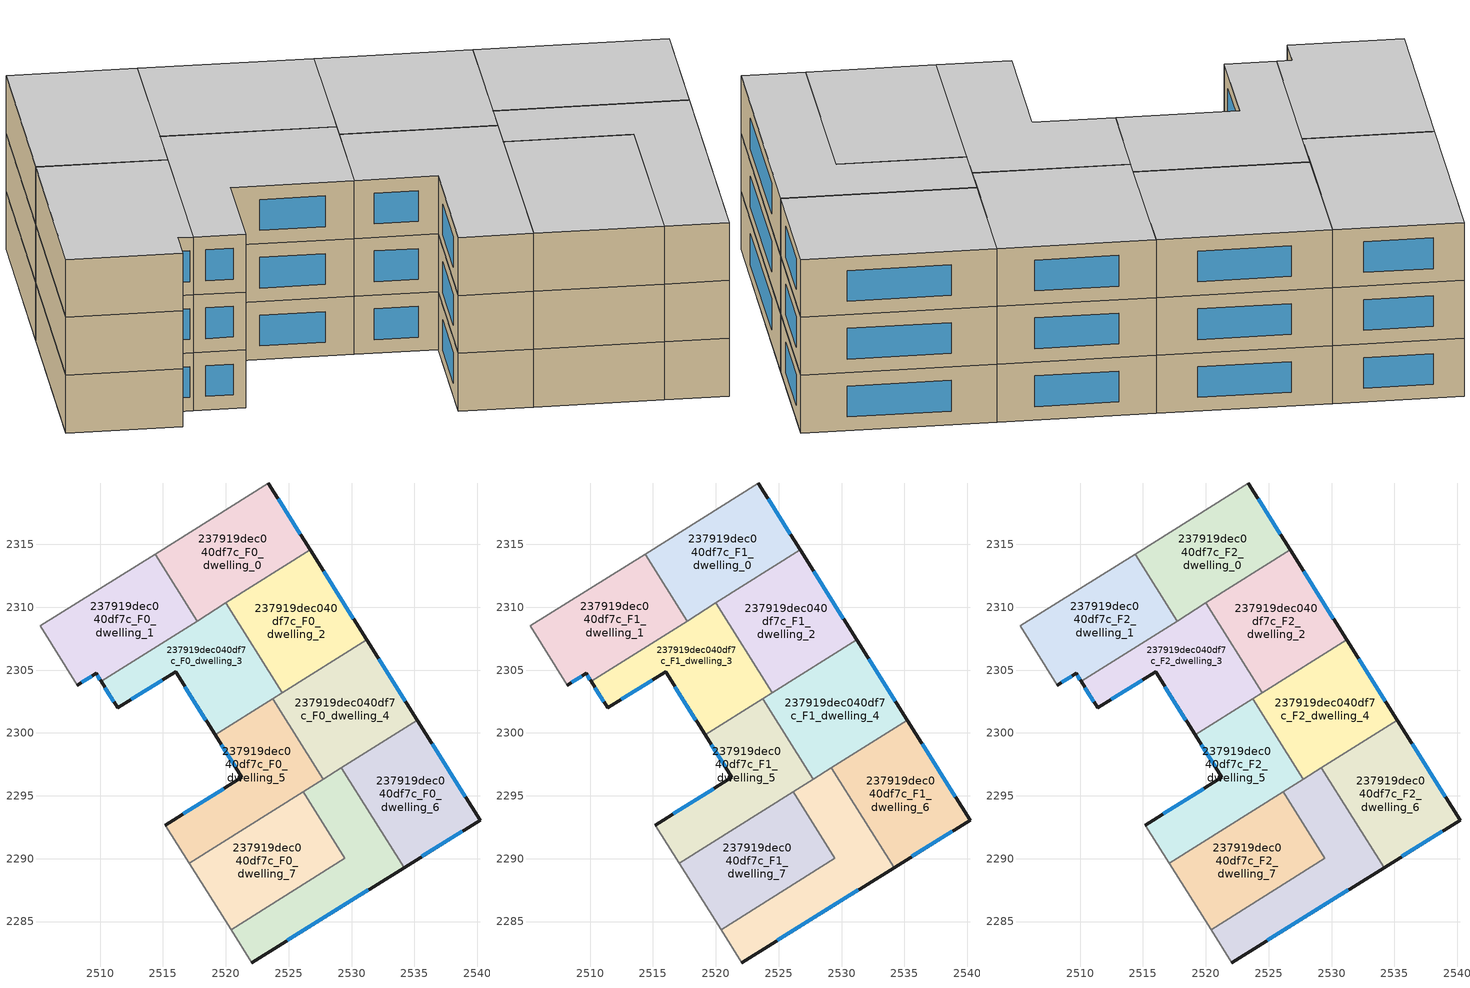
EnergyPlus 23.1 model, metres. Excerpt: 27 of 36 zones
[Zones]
237919dec040df7c_F0_dwelling_0
 floor ground (EU_floor_Construction): 2523.38,2319.86 2526.72,2314.56 2517.72,2308.91 2514.37,2314.24 z0
 wall outside (EU_wall_Construction): 2526.72,2314.56 2523.38,2319.86 z0:3
 wall to 237919dec040df7c_F0_dwelling_1 (EU_wall_Construction): 2514.37,2314.24 2517.72,2308.91 z0:3
 wall adiabatic (EU_wall_Construction): 2523.38,2319.86 2514.37,2314.24 z0:3
 wall to 237919dec040df7c_F0_dwelling_2 (EU_wall_Construction): 2520.01,2310.35 2526.72,2314.56 z0:3
 wall to 237919dec040df7c_F0_dwelling_3 (EU_wall_Construction): 2517.72,2308.91 2520.01,2310.35 z0:3
 window (EU_Window_Construction): 2525.93,2315.8 2524.17,2318.62 z0.7:2.3
237919dec040df7c_F0_dwelling_1
 floor ground (EU_floor_Construction): 2514.37,2314.24 2517.72,2308.91 2510.07,2304.1 2509.67,2304.74 2508.18,2303.8 2505.22,2308.53 z0
 wall outside (EU_wall_Construction): 2508.18,2303.8 2509.67,2304.74 2510.07,2304.1 z0:3
 wall adiabatic (EU_wall_Construction): 2514.37,2314.24 2505.22,2308.53 2508.18,2303.8 z0:3
 wall to 237919dec040df7c_F0_dwelling_3 (EU_wall_Construction): 2510.07,2304.1 2517.72,2308.91 z0:3
 window (EU_Window_Construction): 2509.77,2304.59 2509.98,2304.25 / 2508.53,2304.02 2509.32,2304.52 z0.7:2.3
237919dec040df7c_F0_dwelling_2
 floor ground (EU_floor_Construction): 2526.72,2314.56 2531.2,2307.42 2524.49,2303.21 2520.01,2310.35 z0
 wall outside (EU_wall_Construction): 2531.2,2307.42 2526.72,2314.56 z0:3
 wall to 237919dec040df7c_F0_dwelling_3 (EU_wall_Construction): 2520.01,2310.35 2524.49,2303.21 z0:3
 wall to 237919dec040df7c_F0_dwelling_4 (EU_wall_Construction): 2524.49,2303.21 2531.2,2307.42 z0:3
 window (EU_Window_Construction): 2530.15,2309.09 2527.77,2312.88 z0.7:2.3
237919dec040df7c_F0_dwelling_3
 floor ground (EU_floor_Construction): 2520.01,2310.35 2524.49,2303.21 2519.16,2299.85 2516.01,2304.87 2511.4,2301.99 2510.07,2304.1 z0
 wall outside (EU_wall_Construction): 2510.07,2304.1 2511.4,2301.99 2516.01,2304.87 2519.16,2299.85 z0:3
 wall to 237919dec040df7c_F0_dwelling_5 (EU_wall_Construction): 2519.16,2299.85 2523.73,2302.73 z0:3
 wall to 237919dec040df7c_F0_dwelling_4 (EU_wall_Construction): 2523.73,2302.73 2524.49,2303.21 z0:3
 window (EU_Window_Construction): 2516.75,2303.69 2518.42,2301.03 / 2512.48,2302.67 2514.92,2304.19 / 2510.38,2303.61 2511.09,2302.49 z0.7:2.3
237919dec040df7c_F0_dwelling_4
 floor ground (EU_floor_Construction): 2531.2,2307.42 2535.23,2301.01 2527.76,2296.32 2523.73,2302.73 z0
 wall outside (EU_wall_Construction): 2535.23,2301.01 2531.2,2307.42 z0:3
 wall to 237919dec040df7c_F0_dwelling_5 (EU_wall_Construction): 2523.73,2302.73 2527.76,2296.32 z0:3
 wall to 237919dec040df7c_F0_dwelling_6 (EU_wall_Construction): 2529.2,2297.22 2535.23,2301.01 z0:3
 wall to 237919dec040df7c_F0_dwelling_8 (EU_wall_Construction): 2527.76,2296.32 2529.2,2297.22 z0:3
 window (EU_Window_Construction): 2534.28,2302.51 2532.15,2305.91 z0.7:2.3
237919dec040df7c_F0_dwelling_5
 floor ground (EU_floor_Construction): 2523.73,2302.73 2527.76,2296.32 2517.09,2289.62 2515.18,2292.67 2521.28,2296.48 2519.16,2299.85 z0
 wall outside (EU_wall_Construction): 2519.16,2299.85 2521.28,2296.48 2515.18,2292.67 z0:3
 wall adiabatic (EU_wall_Construction): 2515.18,2292.67 2517.09,2289.62 z0:3
 wall to 237919dec040df7c_F0_dwelling_7 (EU_wall_Construction): 2517.09,2289.62 2526.16,2295.31 z0:3
 wall to 237919dec040df7c_F0_dwelling_8 (EU_wall_Construction): 2526.16,2295.31 2527.76,2296.32 z0:3
 window (EU_Window_Construction): 2519.84,2295.58 2516.61,2293.56 / 2519.65,2299.06 2520.78,2297.27 z0.7:2.3
237919dec040df7c_F0_dwelling_6
 floor ground (EU_floor_Construction): 2535.23,2301.01 2540.22,2293.06 2534.18,2289.29 2529.2,2297.22 z0
 wall outside (EU_wall_Construction): 2534.18,2289.29 2540.22,2293.06 2535.23,2301.01 z0:3
 wall to 237919dec040df7c_F0_dwelling_8 (EU_wall_Construction): 2529.2,2297.22 2534.18,2289.29 z0:3
 window (EU_Window_Construction): 2535.59,2290.17 2538.8,2292.18 / 2539.05,2294.93 2536.4,2299.14 z0.7:2.3
237919dec040df7c_F0_dwelling_7
 floor ground (EU_floor_Construction): 2526.16,2295.31 2529.48,2290.03 2520.41,2284.34 2517.09,2289.62 z0
 wall to 237919dec040df7c_F0_dwelling_8 (EU_wall_Construction): 2520.41,2284.34 2529.48,2290.03 2526.16,2295.31 z0:3
 wall adiabatic (EU_wall_Construction): 2517.09,2289.62 2520.41,2284.34 z0:3
237919dec040df7c_F0_dwelling_8
 floor ground (EU_floor_Construction): 2529.2,2297.22 2534.18,2289.29 2522.06,2281.72 2520.41,2284.34 2529.48,2290.03 2526.16,2295.31 z0
 wall outside (EU_wall_Construction): 2522.06,2281.72 2534.18,2289.29 z0:3
 wall adiabatic (EU_wall_Construction): 2520.41,2284.34 2522.06,2281.72 z0:3
 window (EU_Window_Construction): 2524.9,2283.5 2531.33,2287.51 z0.7:2.3
237919dec040df7c_F1_dwelling_0
 floor to 237919dec040df7c_F0_dwelling_0 (EU_floor_Construction): 2523.38,2319.86 2526.72,2314.56 2517.72,2308.91 2514.37,2314.24 z3
 wall outside (EU_wall_Construction): 2526.72,2314.56 2523.38,2319.86 z3:6
 wall to 237919dec040df7c_F1_dwelling_1 (EU_wall_Construction): 2514.37,2314.24 2517.72,2308.91 z3:6
 wall adiabatic (EU_wall_Construction): 2523.38,2319.86 2514.37,2314.24 z3:6
 wall to 237919dec040df7c_F1_dwelling_2 (EU_wall_Construction): 2520.01,2310.35 2526.72,2314.56 z3:6
 wall to 237919dec040df7c_F1_dwelling_3 (EU_wall_Construction): 2517.72,2308.91 2520.01,2310.35 z3:6
 window (EU_Window_Construction): 2525.93,2315.8 2524.17,2318.62 z3.7:5.3
237919dec040df7c_F1_dwelling_1
 floor to 237919dec040df7c_F0_dwelling_1 (EU_floor_Construction): 2514.37,2314.24 2517.72,2308.91 2510.07,2304.1 2509.67,2304.74 2508.18,2303.8 2505.22,2308.53 z3
 wall outside (EU_wall_Construction): 2508.18,2303.8 2509.67,2304.74 2510.07,2304.1 z3:6
 wall adiabatic (EU_wall_Construction): 2514.37,2314.24 2505.22,2308.53 2508.18,2303.8 z3:6
 wall to 237919dec040df7c_F1_dwelling_3 (EU_wall_Construction): 2510.07,2304.1 2517.72,2308.91 z3:6
 window (EU_Window_Construction): 2509.77,2304.59 2509.98,2304.25 / 2508.53,2304.02 2509.32,2304.52 z3.7:5.3
237919dec040df7c_F1_dwelling_2
 floor to 237919dec040df7c_F0_dwelling_2 (EU_floor_Construction): 2526.72,2314.56 2531.2,2307.42 2524.49,2303.21 2520.01,2310.35 z3
 wall outside (EU_wall_Construction): 2531.2,2307.42 2526.72,2314.56 z3:6
 wall to 237919dec040df7c_F1_dwelling_3 (EU_wall_Construction): 2520.01,2310.35 2524.49,2303.21 z3:6
 wall to 237919dec040df7c_F1_dwelling_4 (EU_wall_Construction): 2524.49,2303.21 2531.2,2307.42 z3:6
 window (EU_Window_Construction): 2530.15,2309.09 2527.77,2312.88 z3.7:5.3
237919dec040df7c_F1_dwelling_3
 floor to 237919dec040df7c_F0_dwelling_3 (EU_floor_Construction): 2520.01,2310.35 2524.49,2303.21 2519.16,2299.85 2516.01,2304.87 2511.4,2301.99 2510.07,2304.1 z3
 wall outside (EU_wall_Construction): 2510.07,2304.1 2511.4,2301.99 2516.01,2304.87 2519.16,2299.85 z3:6
 wall to 237919dec040df7c_F1_dwelling_5 (EU_wall_Construction): 2519.16,2299.85 2523.73,2302.73 z3:6
 wall to 237919dec040df7c_F1_dwelling_4 (EU_wall_Construction): 2523.73,2302.73 2524.49,2303.21 z3:6
 window (EU_Window_Construction): 2516.75,2303.69 2518.42,2301.03 / 2512.48,2302.67 2514.92,2304.19 / 2510.38,2303.61 2511.09,2302.49 z3.7:5.3
237919dec040df7c_F1_dwelling_4
 floor to 237919dec040df7c_F0_dwelling_4 (EU_floor_Construction): 2531.2,2307.42 2535.23,2301.01 2527.76,2296.32 2523.73,2302.73 z3
 wall outside (EU_wall_Construction): 2535.23,2301.01 2531.2,2307.42 z3:6
 wall to 237919dec040df7c_F1_dwelling_5 (EU_wall_Construction): 2523.73,2302.73 2527.76,2296.32 z3:6
 wall to 237919dec040df7c_F1_dwelling_6 (EU_wall_Construction): 2529.2,2297.22 2535.23,2301.01 z3:6
 wall to 237919dec040df7c_F1_dwelling_8 (EU_wall_Construction): 2527.76,2296.32 2529.2,2297.22 z3:6
 window (EU_Window_Construction): 2534.28,2302.51 2532.15,2305.91 z3.7:5.3
237919dec040df7c_F1_dwelling_5
 floor to 237919dec040df7c_F0_dwelling_5 (EU_floor_Construction): 2523.73,2302.73 2527.76,2296.32 2517.09,2289.62 2515.18,2292.67 2521.28,2296.48 2519.16,2299.85 z3
 wall outside (EU_wall_Construction): 2519.16,2299.85 2521.28,2296.48 2515.18,2292.67 z3:6
 wall adiabatic (EU_wall_Construction): 2515.18,2292.67 2517.09,2289.62 z3:6
 wall to 237919dec040df7c_F1_dwelling_7 (EU_wall_Construction): 2517.09,2289.62 2526.16,2295.31 z3:6
 wall to 237919dec040df7c_F1_dwelling_8 (EU_wall_Construction): 2526.16,2295.31 2527.76,2296.32 z3:6
 window (EU_Window_Construction): 2519.84,2295.58 2516.61,2293.56 / 2519.65,2299.06 2520.78,2297.27 z3.7:5.3
237919dec040df7c_F1_dwelling_6
 floor to 237919dec040df7c_F0_dwelling_6 (EU_floor_Construction): 2535.23,2301.01 2540.22,2293.06 2534.18,2289.29 2529.2,2297.22 z3
 wall outside (EU_wall_Construction): 2534.18,2289.29 2540.22,2293.06 2535.23,2301.01 z3:6
 wall to 237919dec040df7c_F1_dwelling_8 (EU_wall_Construction): 2529.2,2297.22 2534.18,2289.29 z3:6
 window (EU_Window_Construction): 2535.59,2290.17 2538.8,2292.18 / 2539.05,2294.93 2536.4,2299.14 z3.7:5.3
237919dec040df7c_F1_dwelling_7
 floor to 237919dec040df7c_F0_dwelling_7 (EU_floor_Construction): 2526.16,2295.31 2529.48,2290.03 2520.41,2284.34 2517.09,2289.62 z3
 wall to 237919dec040df7c_F1_dwelling_8 (EU_wall_Construction): 2520.41,2284.34 2529.48,2290.03 2526.16,2295.31 z3:6
 wall adiabatic (EU_wall_Construction): 2517.09,2289.62 2520.41,2284.34 z3:6
237919dec040df7c_F1_dwelling_8
 floor to 237919dec040df7c_F0_dwelling_8 (EU_floor_Construction): 2529.2,2297.22 2534.18,2289.29 2522.06,2281.72 2520.41,2284.34 2529.48,2290.03 2526.16,2295.31 z3
 wall outside (EU_wall_Construction): 2522.06,2281.72 2534.18,2289.29 z3:6
 wall adiabatic (EU_wall_Construction): 2520.41,2284.34 2522.06,2281.72 z3:6
 window (EU_Window_Construction): 2524.9,2283.5 2531.33,2287.51 z3.7:5.3
237919dec040df7c_F2_dwelling_0
 floor to 237919dec040df7c_F1_dwelling_0 (EU_floor_Construction): 2523.38,2319.86 2526.72,2314.56 2517.72,2308.91 2514.37,2314.24 z6
 wall outside (EU_wall_Construction): 2526.72,2314.56 2523.38,2319.86 z6:9
 wall to 237919dec040df7c_F2_dwelling_1 (EU_wall_Construction): 2514.37,2314.24 2517.72,2308.91 z6:9
 wall adiabatic (EU_wall_Construction): 2523.38,2319.86 2514.37,2314.24 z6:9
 wall to 237919dec040df7c_F2_dwelling_2 (EU_wall_Construction): 2520.01,2310.35 2526.72,2314.56 z6:9
 wall to 237919dec040df7c_F2_dwelling_3 (EU_wall_Construction): 2517.72,2308.91 2520.01,2310.35 z6:9
 window (EU_Window_Construction): 2525.93,2315.8 2524.17,2318.62 z6.7:8.3
 ceiling to 237919dec040df7c_F3_dwelling_0 (EU_floor_Construction): 2526.72,2314.56 2523.38,2319.86 2514.37,2314.24 2517.72,2308.91 z9
237919dec040df7c_F2_dwelling_1
 floor to 237919dec040df7c_F1_dwelling_1 (EU_floor_Construction): 2514.37,2314.24 2517.72,2308.91 2510.07,2304.1 2509.67,2304.74 2508.18,2303.8 2505.22,2308.53 z6
 wall outside (EU_wall_Construction): 2508.18,2303.8 2509.67,2304.74 2510.07,2304.1 z6:9
 wall adiabatic (EU_wall_Construction): 2514.37,2314.24 2505.22,2308.53 2508.18,2303.8 z6:9
 wall to 237919dec040df7c_F2_dwelling_3 (EU_wall_Construction): 2510.07,2304.1 2517.72,2308.91 z6:9
 window (EU_Window_Construction): 2509.77,2304.59 2509.98,2304.25 / 2508.53,2304.02 2509.32,2304.52 z6.7:8.3
 ceiling to 237919dec040df7c_F3_dwelling_1 (EU_floor_Construction): 2517.72,2308.91 2514.37,2314.24 2505.22,2308.53 2508.18,2303.8 2509.67,2304.74 2510.07,2304.1 z9
237919dec040df7c_F2_dwelling_2
 floor to 237919dec040df7c_F1_dwelling_2 (EU_floor_Construction): 2526.72,2314.56 2531.2,2307.42 2524.49,2303.21 2520.01,2310.35 z6
 wall outside (EU_wall_Construction): 2531.2,2307.42 2526.72,2314.56 z6:9
 wall to 237919dec040df7c_F2_dwelling_3 (EU_wall_Construction): 2520.01,2310.35 2524.49,2303.21 z6:9
 wall to 237919dec040df7c_F2_dwelling_4 (EU_wall_Construction): 2524.49,2303.21 2531.2,2307.42 z6:9
 window (EU_Window_Construction): 2530.15,2309.09 2527.77,2312.88 z6.7:8.3
 ceiling to 237919dec040df7c_F3_dwelling_2 (EU_floor_Construction): 2531.2,2307.42 2526.72,2314.56 2520.01,2310.35 2524.49,2303.21 z9
237919dec040df7c_F2_dwelling_3
 floor to 237919dec040df7c_F1_dwelling_3 (EU_floor_Construction): 2520.01,2310.35 2524.49,2303.21 2519.16,2299.85 2516.01,2304.87 2511.4,2301.99 2510.07,2304.1 z6
 wall outside (EU_wall_Construction): 2510.07,2304.1 2511.4,2301.99 2516.01,2304.87 2519.16,2299.85 z6:9
 wall to 237919dec040df7c_F2_dwelling_5 (EU_wall_Construction): 2519.16,2299.85 2523.73,2302.73 z6:9
 wall to 237919dec040df7c_F2_dwelling_4 (EU_wall_Construction): 2523.73,2302.73 2524.49,2303.21 z6:9
 window (EU_Window_Construction): 2516.75,2303.69 2518.42,2301.03 / 2512.48,2302.67 2514.92,2304.19 / 2510.38,2303.61 2511.09,2302.49 z6.7:8.3
 ceiling to 237919dec040df7c_F3_dwelling_3 (EU_floor_Construction): 2524.49,2303.21 2520.01,2310.35 2510.07,2304.1 2511.4,2301.99 2516.01,2304.87 2519.16,2299.85 z9
237919dec040df7c_F2_dwelling_4
 floor to 237919dec040df7c_F1_dwelling_4 (EU_floor_Construction): 2531.2,2307.42 2535.23,2301.01 2527.76,2296.32 2523.73,2302.73 z6
 wall outside (EU_wall_Construction): 2535.23,2301.01 2531.2,2307.42 z6:9
 wall to 237919dec040df7c_F2_dwelling_5 (EU_wall_Construction): 2523.73,2302.73 2527.76,2296.32 z6:9
 wall to 237919dec040df7c_F2_dwelling_6 (EU_wall_Construction): 2529.2,2297.22 2535.23,2301.01 z6:9
 wall to 237919dec040df7c_F2_dwelling_8 (EU_wall_Construction): 2527.76,2296.32 2529.2,2297.22 z6:9
 window (EU_Window_Construction): 2534.28,2302.51 2532.15,2305.91 z6.7:8.3
 ceiling to 237919dec040df7c_F3_dwelling_4 (EU_floor_Construction): 2535.23,2301.01 2531.2,2307.42 2523.73,2302.73 2527.76,2296.32 z9
237919dec040df7c_F2_dwelling_5
 floor to 237919dec040df7c_F1_dwelling_5 (EU_floor_Construction): 2523.73,2302.73 2527.76,2296.32 2517.09,2289.62 2515.18,2292.67 2521.28,2296.48 2519.16,2299.85 z6
 wall outside (EU_wall_Construction): 2519.16,2299.85 2521.28,2296.48 2515.18,2292.67 z6:9
 wall adiabatic (EU_wall_Construction): 2515.18,2292.67 2517.09,2289.62 z6:9
 wall to 237919dec040df7c_F2_dwelling_7 (EU_wall_Construction): 2517.09,2289.62 2526.16,2295.31 z6:9
 wall to 237919dec040df7c_F2_dwelling_8 (EU_wall_Construction): 2526.16,2295.31 2527.76,2296.32 z6:9
 window (EU_Window_Construction): 2519.84,2295.58 2516.61,2293.56 / 2519.65,2299.06 2520.78,2297.27 z6.7:8.3
 ceiling to 237919dec040df7c_F3_dwelling_5 (EU_floor_Construction): 2527.76,2296.32 2523.73,2302.73 2519.16,2299.85 2521.28,2296.48 2515.18,2292.67 2517.09,2289.62 z9
237919dec040df7c_F2_dwelling_6
 floor to 237919dec040df7c_F1_dwelling_6 (EU_floor_Construction): 2535.23,2301.01 2540.22,2293.06 2534.18,2289.29 2529.2,2297.22 z6
 wall outside (EU_wall_Construction): 2534.18,2289.29 2540.22,2293.06 2535.23,2301.01 z6:9
 wall to 237919dec040df7c_F2_dwelling_8 (EU_wall_Construction): 2529.2,2297.22 2534.18,2289.29 z6:9
 window (EU_Window_Construction): 2535.59,2290.17 2538.8,2292.18 / 2539.05,2294.93 2536.4,2299.14 z6.7:8.3
 ceiling to 237919dec040df7c_F3_dwelling_6 (EU_floor_Construction): 2540.22,2293.06 2535.23,2301.01 2529.2,2297.22 2534.18,2289.29 z9
237919dec040df7c_F2_dwelling_7
 floor to 237919dec040df7c_F1_dwelling_7 (EU_floor_Construction): 2526.16,2295.31 2529.48,2290.03 2520.41,2284.34 2517.09,2289.62 z6
 wall to 237919dec040df7c_F2_dwelling_8 (EU_wall_Construction): 2520.41,2284.34 2529.48,2290.03 2526.16,2295.31 z6:9
 wall adiabatic (EU_wall_Construction): 2517.09,2289.62 2520.41,2284.34 z6:9
 ceiling to 237919dec040df7c_F3_dwelling_7 (EU_floor_Construction): 2529.48,2290.03 2526.16,2295.31 2517.09,2289.62 2520.41,2284.34 z9
237919dec040df7c_F2_dwelling_8
 floor to 237919dec040df7c_F1_dwelling_8 (EU_floor_Construction): 2529.2,2297.22 2534.18,2289.29 2522.06,2281.72 2520.41,2284.34 2529.48,2290.03 2526.16,2295.31 z6
 wall outside (EU_wall_Construction): 2522.06,2281.72 2534.18,2289.29 z6:9
 wall adiabatic (EU_wall_Construction): 2520.41,2284.34 2522.06,2281.72 z6:9
 window (EU_Window_Construction): 2524.9,2283.5 2531.33,2287.51 z6.7:8.3
 ceiling to 237919dec040df7c_F3_dwelling_8 (EU_floor_Construction): 2534.18,2289.29 2529.2,2297.22 2526.16,2295.31 2529.48,2290.03 2520.41,2284.34 2522.06,2281.72 z9
[Building]
EU S2 Campaign: North Axis=0; Terrain=City; Solar Distribution=FullExterior
[Site:Location]
Budapest.Ferenc.Liszt.Intl.AP: Latitude=47.437; Longitude=19.256; Time Zone=1; Elevation=185
[SizingPeriod:WeatherFileDays]
AnnualSizingPeriod: Begin Month=1; Begin Day of Month=1; End Month=12; End Day of Month=31; Day of Week for Start Day=Monday; Use Weather File Daylight Saving Period=No; Use Weather File Rain and Snow Indicators=No
[MATERIAL]
EU_InternalMass_Material: Roughness=MediumRough; Thickness=0.1; Conductivity=1; Density=1800; Specific Heat=900; Thermal Absorptance=0.9; Solar Absorptance=0.7; Visible Absorptance=0.7
[MATERIAL:NOMASS] Roughness=MediumRough; Thermal Absorptance=0.9; Solar Absorptance=0.7; Visible Absorptance=0.7
Name | Thermal Resistance
EU_wall_NoMass | 0.832559
EU_floor_NoMass | 0.872794
[WINDOWMATERIAL:SIMPLEGLAZINGSYSTEM]
EU_Window_SimpleGlazing: UFactor=2.79869; Solar Heat Gain Coefficient=0.75; Visible Transmittance=0.75
[CONSTRUCTION]
EU_wall_Construction: EU_wall_NoMass
EU_floor_Construction: EU_floor_NoMass
EU_Window_Construction: EU_Window_SimpleGlazing
EU_InternalMass_Construction: EU_InternalMass_Material
[ZONE] Type=1; Multiplier=1; Ceiling Height=autocalculate; Floor Area=autocalculate; Part of Total Floor Area=Yes
Name | Volume
237919dec040df7c_F0_dwelling_0; 237919dec040df7c_F1_dwelling_0; 237919dec040df7c_F2_dwelling_0 | 200.287
237919dec040df7c_F0_dwelling_1; 237919dec040df7c_F1_dwelling_1; 237919dec040df7c_F2_dwelling_1 | 200.284
237919dec040df7c_F0_dwelling_2; 237919dec040df7c_F1_dwelling_2; 237919dec040df7c_F2_dwelling_2 | 200.268
237919dec040df7c_F0_dwelling_3; 237919dec040df7c_F1_dwelling_3; 237919dec040df7c_F2_dwelling_3 | 200.279
237919dec040df7c_F0_dwelling_4; 237919dec040df7c_F1_dwelling_4; 237919dec040df7c_F2_dwelling_4 | 200.278
237919dec040df7c_F0_dwelling_5; 237919dec040df7c_F1_dwelling_5; 237919dec040df7c_F2_dwelling_5 | 200.294
237919dec040df7c_F0_dwelling_6; 237919dec040df7c_F1_dwelling_6; 237919dec040df7c_F2_dwelling_6 | 200.288
237919dec040df7c_F0_dwelling_7; 237919dec040df7c_F1_dwelling_7; 237919dec040df7c_F2_dwelling_7 | 200.267
237919dec040df7c_F0_dwelling_8; 237919dec040df7c_F1_dwelling_8; 237919dec040df7c_F2_dwelling_8 | 200.299
[INTERNALMASS] Construction=EU_InternalMass_Construction
Name | Zone or ZoneList | Surface Area
237919dec040df7c_F0_dwelling_0_EU_InternalMass | 237919dec040df7c_F0_dwelling_0 | 66.7621
237919dec040df7c_F0_dwelling_1_EU_InternalMass | 237919dec040df7c_F0_dwelling_1 | 66.7621
237919dec040df7c_F0_dwelling_2_EU_InternalMass | 237919dec040df7c_F0_dwelling_2 | 66.7535
237919dec040df7c_F0_dwelling_3_EU_InternalMass | 237919dec040df7c_F0_dwelling_3 | 66.7594
237919dec040df7c_F0_dwelling_4_EU_InternalMass | 237919dec040df7c_F0_dwelling_4 | 66.7602
237919dec040df7c_F0_dwelling_5_EU_InternalMass | 237919dec040df7c_F0_dwelling_5 | 66.7641
237919dec040df7c_F0_dwelling_6_EU_InternalMass | 237919dec040df7c_F0_dwelling_6 | 66.7605
237919dec040df7c_F0_dwelling_7_EU_InternalMass | 237919dec040df7c_F0_dwelling_7 | 66.7562
237919dec040df7c_F0_dwelling_8_EU_InternalMass | 237919dec040df7c_F0_dwelling_8 | 66.7664
237919dec040df7c_F1_dwelling_0_EU_InternalMass | 237919dec040df7c_F1_dwelling_0 | 66.7621
237919dec040df7c_F1_dwelling_1_EU_InternalMass | 237919dec040df7c_F1_dwelling_1 | 66.7621
237919dec040df7c_F1_dwelling_2_EU_InternalMass | 237919dec040df7c_F1_dwelling_2 | 66.7535
237919dec040df7c_F1_dwelling_3_EU_InternalMass | 237919dec040df7c_F1_dwelling_3 | 66.7594
237919dec040df7c_F1_dwelling_4_EU_InternalMass | 237919dec040df7c_F1_dwelling_4 | 66.7602
237919dec040df7c_F1_dwelling_5_EU_InternalMass | 237919dec040df7c_F1_dwelling_5 | 66.7641
237919dec040df7c_F1_dwelling_6_EU_InternalMass | 237919dec040df7c_F1_dwelling_6 | 66.7605
237919dec040df7c_F1_dwelling_7_EU_InternalMass | 237919dec040df7c_F1_dwelling_7 | 66.7562
237919dec040df7c_F1_dwelling_8_EU_InternalMass | 237919dec040df7c_F1_dwelling_8 | 66.7664
237919dec040df7c_F2_dwelling_0_EU_InternalMass | 237919dec040df7c_F2_dwelling_0 | 66.7621
237919dec040df7c_F2_dwelling_1_EU_InternalMass | 237919dec040df7c_F2_dwelling_1 | 66.7621
237919dec040df7c_F2_dwelling_2_EU_InternalMass | 237919dec040df7c_F2_dwelling_2 | 66.7535
237919dec040df7c_F2_dwelling_3_EU_InternalMass | 237919dec040df7c_F2_dwelling_3 | 66.7594
237919dec040df7c_F2_dwelling_4_EU_InternalMass | 237919dec040df7c_F2_dwelling_4 | 66.7602
237919dec040df7c_F2_dwelling_5_EU_InternalMass | 237919dec040df7c_F2_dwelling_5 | 66.7641
237919dec040df7c_F2_dwelling_6_EU_InternalMass | 237919dec040df7c_F2_dwelling_6 | 66.7605
237919dec040df7c_F2_dwelling_7_EU_InternalMass | 237919dec040df7c_F2_dwelling_7 | 66.7562
237919dec040df7c_F2_dwelling_8_EU_InternalMass | 237919dec040df7c_F2_dwelling_8 | 66.7664
[OTHEREQUIPMENT] Fuel Type=Electricity; Design Level Calculation Method=Watts/Area; Power per Zone Floor Area=1; Fraction Latent=0; Fraction Radiant=0; Fraction Lost=0; Carbon Dioxide Generation Rate=0; EndUse Subcategory=EU_Step8_InternalGains
Name | Zone or ZoneList or Space or SpaceList | Schedule
EU_Step8_InternalGain_237919dec040df7c_F0_dwelling_0_f000 | 237919dec040df7c_F0_dwelling_0 | EU_Step8_GainSchedule_237919dec040df7c_F0_dwelling_0_f000
EU_Step8_InternalGain_237919dec040df7c_F0_dwelling_1_f000 | 237919dec040df7c_F0_dwelling_1 | EU_Step8_GainSchedule_237919dec040df7c_F0_dwelling_1_f000
EU_Step8_InternalGain_237919dec040df7c_F0_dwelling_2_f000 | 237919dec040df7c_F0_dwelling_2 | EU_Step8_GainSchedule_237919dec040df7c_F0_dwelling_2_f000
EU_Step8_InternalGain_237919dec040df7c_F0_dwelling_3_f000 | 237919dec040df7c_F0_dwelling_3 | EU_Step8_GainSchedule_237919dec040df7c_F0_dwelling_3_f000
EU_Step8_InternalGain_237919dec040df7c_F0_dwelling_4_f000 | 237919dec040df7c_F0_dwelling_4 | EU_Step8_GainSchedule_237919dec040df7c_F0_dwelling_4_f000
EU_Step8_InternalGain_237919dec040df7c_F0_dwelling_5_f000 | 237919dec040df7c_F0_dwelling_5 | EU_Step8_GainSchedule_237919dec040df7c_F0_dwelling_5_f000
EU_Step8_InternalGain_237919dec040df7c_F0_dwelling_6_f000 | 237919dec040df7c_F0_dwelling_6 | EU_Step8_GainSchedule_237919dec040df7c_F0_dwelling_6_f000
EU_Step8_InternalGain_237919dec040df7c_F0_dwelling_7_f000 | 237919dec040df7c_F0_dwelling_7 | EU_Step8_GainSchedule_237919dec040df7c_F0_dwelling_7_f000
EU_Step8_InternalGain_237919dec040df7c_F0_dwelling_8_f000 | 237919dec040df7c_F0_dwelling_8 | EU_Step8_GainSchedule_237919dec040df7c_F0_dwelling_8_f000
EU_Step8_InternalGain_237919dec040df7c_F1_dwelling_0_f000 | 237919dec040df7c_F1_dwelling_0 | EU_Step8_GainSchedule_237919dec040df7c_F1_dwelling_0_f000
EU_Step8_InternalGain_237919dec040df7c_F1_dwelling_1_f000 | 237919dec040df7c_F1_dwelling_1 | EU_Step8_GainSchedule_237919dec040df7c_F1_dwelling_1_f000
EU_Step8_InternalGain_237919dec040df7c_F1_dwelling_2_f000 | 237919dec040df7c_F1_dwelling_2 | EU_Step8_GainSchedule_237919dec040df7c_F1_dwelling_2_f000
EU_Step8_InternalGain_237919dec040df7c_F1_dwelling_3_f000 | 237919dec040df7c_F1_dwelling_3 | EU_Step8_GainSchedule_237919dec040df7c_F1_dwelling_3_f000
EU_Step8_InternalGain_237919dec040df7c_F1_dwelling_4_f000 | 237919dec040df7c_F1_dwelling_4 | EU_Step8_GainSchedule_237919dec040df7c_F1_dwelling_4_f000
EU_Step8_InternalGain_237919dec040df7c_F1_dwelling_5_f000 | 237919dec040df7c_F1_dwelling_5 | EU_Step8_GainSchedule_237919dec040df7c_F1_dwelling_5_f000
EU_Step8_InternalGain_237919dec040df7c_F1_dwelling_6_f000 | 237919dec040df7c_F1_dwelling_6 | EU_Step8_GainSchedule_237919dec040df7c_F1_dwelling_6_f000
EU_Step8_InternalGain_237919dec040df7c_F1_dwelling_7_f000 | 237919dec040df7c_F1_dwelling_7 | EU_Step8_GainSchedule_237919dec040df7c_F1_dwelling_7_f000
EU_Step8_InternalGain_237919dec040df7c_F1_dwelling_8_f000 | 237919dec040df7c_F1_dwelling_8 | EU_Step8_GainSchedule_237919dec040df7c_F1_dwelling_8_f000
EU_Step8_InternalGain_237919dec040df7c_F2_dwelling_0_f000 | 237919dec040df7c_F2_dwelling_0 | EU_Step8_GainSchedule_237919dec040df7c_F2_dwelling_0_f000
EU_Step8_InternalGain_237919dec040df7c_F2_dwelling_1_f000 | 237919dec040df7c_F2_dwelling_1 | EU_Step8_GainSchedule_237919dec040df7c_F2_dwelling_1_f000
EU_Step8_InternalGain_237919dec040df7c_F2_dwelling_2_f000 | 237919dec040df7c_F2_dwelling_2 | EU_Step8_GainSchedule_237919dec040df7c_F2_dwelling_2_f000
EU_Step8_InternalGain_237919dec040df7c_F2_dwelling_3_f000 | 237919dec040df7c_F2_dwelling_3 | EU_Step8_GainSchedule_237919dec040df7c_F2_dwelling_3_f000
EU_Step8_InternalGain_237919dec040df7c_F2_dwelling_4_f000 | 237919dec040df7c_F2_dwelling_4 | EU_Step8_GainSchedule_237919dec040df7c_F2_dwelling_4_f000
EU_Step8_InternalGain_237919dec040df7c_F2_dwelling_5_f000 | 237919dec040df7c_F2_dwelling_5 | EU_Step8_GainSchedule_237919dec040df7c_F2_dwelling_5_f000
EU_Step8_InternalGain_237919dec040df7c_F2_dwelling_6_f000 | 237919dec040df7c_F2_dwelling_6 | EU_Step8_GainSchedule_237919dec040df7c_F2_dwelling_6_f000
EU_Step8_InternalGain_237919dec040df7c_F2_dwelling_7_f000 | 237919dec040df7c_F2_dwelling_7 | EU_Step8_GainSchedule_237919dec040df7c_F2_dwelling_7_f000
EU_Step8_InternalGain_237919dec040df7c_F2_dwelling_8_f000 | 237919dec040df7c_F2_dwelling_8 | EU_Step8_GainSchedule_237919dec040df7c_F2_dwelling_8_f000
[ZONEVENTILATION:DESIGNFLOWRATE] Schedule=EU_AlwaysOn; Design Flow Rate Calculation Method=AirChanges/Hour; Air Changes per Hour=0.475469; Ventilation Type=Natural; Fan Pressure Rise=0; Fan Total Efficiency=1; Constant Term Coefficient=1; Temperature Term Coefficient=0; Velocity Term Coefficient=0; Velocity Squared Term Coefficient=0; Minimum Indoor Temperature=-100; Maximum Indoor Temperature=100; Delta Temperature=-100; Minimum Outdoor Temperature=-100; Maximum Outdoor Temperature=100; Maximum Wind Speed=40
Name | Zone or ZoneList or Space or SpaceList
EU_ConstantAir_237919dec040df7c_F0_dwelling_0 | 237919dec040df7c_F0_dwelling_0
EU_ConstantAir_237919dec040df7c_F0_dwelling_1 | 237919dec040df7c_F0_dwelling_1
EU_ConstantAir_237919dec040df7c_F0_dwelling_2 | 237919dec040df7c_F0_dwelling_2
EU_ConstantAir_237919dec040df7c_F0_dwelling_3 | 237919dec040df7c_F0_dwelling_3
EU_ConstantAir_237919dec040df7c_F0_dwelling_4 | 237919dec040df7c_F0_dwelling_4
EU_ConstantAir_237919dec040df7c_F0_dwelling_5 | 237919dec040df7c_F0_dwelling_5
EU_ConstantAir_237919dec040df7c_F0_dwelling_6 | 237919dec040df7c_F0_dwelling_6
EU_ConstantAir_237919dec040df7c_F0_dwelling_7 | 237919dec040df7c_F0_dwelling_7
EU_ConstantAir_237919dec040df7c_F0_dwelling_8 | 237919dec040df7c_F0_dwelling_8
EU_ConstantAir_237919dec040df7c_F1_dwelling_0 | 237919dec040df7c_F1_dwelling_0
EU_ConstantAir_237919dec040df7c_F1_dwelling_1 | 237919dec040df7c_F1_dwelling_1
EU_ConstantAir_237919dec040df7c_F1_dwelling_2 | 237919dec040df7c_F1_dwelling_2
EU_ConstantAir_237919dec040df7c_F1_dwelling_3 | 237919dec040df7c_F1_dwelling_3
EU_ConstantAir_237919dec040df7c_F1_dwelling_4 | 237919dec040df7c_F1_dwelling_4
EU_ConstantAir_237919dec040df7c_F1_dwelling_5 | 237919dec040df7c_F1_dwelling_5
EU_ConstantAir_237919dec040df7c_F1_dwelling_6 | 237919dec040df7c_F1_dwelling_6
EU_ConstantAir_237919dec040df7c_F1_dwelling_7 | 237919dec040df7c_F1_dwelling_7
EU_ConstantAir_237919dec040df7c_F1_dwelling_8 | 237919dec040df7c_F1_dwelling_8
EU_ConstantAir_237919dec040df7c_F2_dwelling_0 | 237919dec040df7c_F2_dwelling_0
EU_ConstantAir_237919dec040df7c_F2_dwelling_1 | 237919dec040df7c_F2_dwelling_1
EU_ConstantAir_237919dec040df7c_F2_dwelling_2 | 237919dec040df7c_F2_dwelling_2
EU_ConstantAir_237919dec040df7c_F2_dwelling_3 | 237919dec040df7c_F2_dwelling_3
EU_ConstantAir_237919dec040df7c_F2_dwelling_4 | 237919dec040df7c_F2_dwelling_4
EU_ConstantAir_237919dec040df7c_F2_dwelling_5 | 237919dec040df7c_F2_dwelling_5
EU_ConstantAir_237919dec040df7c_F2_dwelling_6 | 237919dec040df7c_F2_dwelling_6
EU_ConstantAir_237919dec040df7c_F2_dwelling_7 | 237919dec040df7c_F2_dwelling_7
EU_ConstantAir_237919dec040df7c_F2_dwelling_8 | 237919dec040df7c_F2_dwelling_8
[HVACTEMPLATE:THERMOSTAT] Constant Heating Setpoint=20; Constant Cooling Setpoint=50
EU_HeatOnly_237919dec040df7c_F0_dwelling_0; EU_HeatOnly_237919dec040df7c_F0_dwelling_1; EU_HeatOnly_237919dec040df7c_F0_dwelling_2; EU_HeatOnly_237919dec040df7c_F0_dwelling_3; EU_HeatOnly_237919dec040df7c_F0_dwelling_4; EU_HeatOnly_237919dec040df7c_F0_dwelling_5; EU_HeatOnly_237919dec040df7c_F0_dwelling_6; EU_HeatOnly_237919dec040df7c_F0_dwelling_7; EU_HeatOnly_237919dec040df7c_F0_dwelling_8; EU_HeatOnly_237919dec040df7c_F1_dwelling_0; EU_HeatOnly_237919dec040df7c_F1_dwelling_1; EU_HeatOnly_237919dec040df7c_F1_dwelling_2; EU_HeatOnly_237919dec040df7c_F1_dwelling_3; EU_HeatOnly_237919dec040df7c_F1_dwelling_4; EU_HeatOnly_237919dec040df7c_F1_dwelling_5; EU_HeatOnly_237919dec040df7c_F1_dwelling_6; EU_HeatOnly_237919dec040df7c_F1_dwelling_7; EU_HeatOnly_237919dec040df7c_F1_dwelling_8; EU_HeatOnly_237919dec040df7c_F2_dwelling_0; EU_HeatOnly_237919dec040df7c_F2_dwelling_1; EU_HeatOnly_237919dec040df7c_F2_dwelling_2; EU_HeatOnly_237919dec040df7c_F2_dwelling_3; EU_HeatOnly_237919dec040df7c_F2_dwelling_4; EU_HeatOnly_237919dec040df7c_F2_dwelling_5; EU_HeatOnly_237919dec040df7c_F2_dwelling_6; EU_HeatOnly_237919dec040df7c_F2_dwelling_7; EU_HeatOnly_237919dec040df7c_F2_dwelling_8; EU_HeatOnly_237919dec040df7c_F3_dwelling_0; EU_HeatOnly_237919dec040df7c_F3_dwelling_1; EU_HeatOnly_237919dec040df7c_F3_dwelling_2; EU_HeatOnly_237919dec040df7c_F3_dwelling_3; EU_HeatOnly_237919dec040df7c_F3_dwelling_4; EU_HeatOnly_237919dec040df7c_F3_dwelling_5; EU_HeatOnly_237919dec040df7c_F3_dwelling_6; EU_HeatOnly_237919dec040df7c_F3_dwelling_7; EU_HeatOnly_237919dec040df7c_F3_dwelling_8
[HVACTEMPLATE:ZONE:IDEALLOADSAIRSYSTEM] System Availability Schedule=EU_AlwaysOn; Maximum Heating Supply Air Temperature=50; Minimum Cooling Supply Air Temperature=13; Maximum Heating Supply Air Humidity Ratio=0.0156; Minimum Cooling Supply Air Humidity Ratio=0.0077; Heating Limit=NoLimit; Cooling Limit=NoLimit; Heating Availability Schedule=EU_AlwaysOn; Cooling Availability Schedule=EU_CoolingOff; Dehumidification Control Type=ConstantSensibleHeatRatio; Cooling Sensible Heat Ratio=0.7; Dehumidification Setpoint=60; Humidification Control Type=None; Humidification Setpoint=30; Outdoor Air Method=None; Outdoor Air Flow Rate per Person=0.00944; Outdoor Air Flow Rate per Zone Floor Area=0; Outdoor Air Flow Rate per Zone=0; Demand Controlled Ventilation Type=None; Outdoor Air Economizer Type=NoEconomizer; Heat Recovery Type=None; Sensible Heat Recovery Effectiveness=0.7; Latent Heat Recovery Effectiveness=0.65
Name | Template Thermostat
237919dec040df7c_F0_dwelling_0 | EU_HeatOnly_237919dec040df7c_F0_dwelling_0
237919dec040df7c_F0_dwelling_1 | EU_HeatOnly_237919dec040df7c_F0_dwelling_1
237919dec040df7c_F0_dwelling_2 | EU_HeatOnly_237919dec040df7c_F0_dwelling_2
237919dec040df7c_F0_dwelling_3 | EU_HeatOnly_237919dec040df7c_F0_dwelling_3
237919dec040df7c_F0_dwelling_4 | EU_HeatOnly_237919dec040df7c_F0_dwelling_4
237919dec040df7c_F0_dwelling_5 | EU_HeatOnly_237919dec040df7c_F0_dwelling_5
237919dec040df7c_F0_dwelling_6 | EU_HeatOnly_237919dec040df7c_F0_dwelling_6
237919dec040df7c_F0_dwelling_7 | EU_HeatOnly_237919dec040df7c_F0_dwelling_7
237919dec040df7c_F0_dwelling_8 | EU_HeatOnly_237919dec040df7c_F0_dwelling_8
237919dec040df7c_F1_dwelling_0 | EU_HeatOnly_237919dec040df7c_F1_dwelling_0
237919dec040df7c_F1_dwelling_1 | EU_HeatOnly_237919dec040df7c_F1_dwelling_1
237919dec040df7c_F1_dwelling_2 | EU_HeatOnly_237919dec040df7c_F1_dwelling_2
237919dec040df7c_F1_dwelling_3 | EU_HeatOnly_237919dec040df7c_F1_dwelling_3
237919dec040df7c_F1_dwelling_4 | EU_HeatOnly_237919dec040df7c_F1_dwelling_4
237919dec040df7c_F1_dwelling_5 | EU_HeatOnly_237919dec040df7c_F1_dwelling_5
237919dec040df7c_F1_dwelling_6 | EU_HeatOnly_237919dec040df7c_F1_dwelling_6
237919dec040df7c_F1_dwelling_7 | EU_HeatOnly_237919dec040df7c_F1_dwelling_7
237919dec040df7c_F1_dwelling_8 | EU_HeatOnly_237919dec040df7c_F1_dwelling_8
237919dec040df7c_F2_dwelling_0 | EU_HeatOnly_237919dec040df7c_F2_dwelling_0
237919dec040df7c_F2_dwelling_1 | EU_HeatOnly_237919dec040df7c_F2_dwelling_1
237919dec040df7c_F2_dwelling_2 | EU_HeatOnly_237919dec040df7c_F2_dwelling_2
237919dec040df7c_F2_dwelling_3 | EU_HeatOnly_237919dec040df7c_F2_dwelling_3
237919dec040df7c_F2_dwelling_4 | EU_HeatOnly_237919dec040df7c_F2_dwelling_4
237919dec040df7c_F2_dwelling_5 | EU_HeatOnly_237919dec040df7c_F2_dwelling_5
237919dec040df7c_F2_dwelling_6 | EU_HeatOnly_237919dec040df7c_F2_dwelling_6
237919dec040df7c_F2_dwelling_7 | EU_HeatOnly_237919dec040df7c_F2_dwelling_7
237919dec040df7c_F2_dwelling_8 | EU_HeatOnly_237919dec040df7c_F2_dwelling_8
[SIZING:ZONE] Zone Cooling Design Supply Air Temperature Input Method=SupplyAirTemperature; Zone Cooling Design Supply Air Temperature=13; Zone Heating Design Supply Air Temperature Input Method=SupplyAirTemperature; Zone Heating Design Supply Air Temperature=50; Zone Cooling Design Supply Air Humidity Ratio=0.008; Zone Heating Design Supply Air Humidity Ratio=0.008; Cooling Design Air Flow Method=DesignDay; Cooling Design Air Flow Rate=0; Cooling Minimum Air Flow per Zone Floor Area=0.000762; Cooling Minimum Air Flow=0; Cooling Minimum Air Flow Fraction=0.2; Heating Design Air Flow Method=DesignDay; Heating Design Air Flow Rate=0; Heating Maximum Air Flow per Zone Floor Area=0.002032; Heating Maximum Air Flow=0.141576; Heating Maximum Air Flow Fraction=0.3; Account for Dedicated Outdoor Air System=No; Dedicated Outdoor Air System Control Strategy=NeutralSupplyAir; Dedicated Outdoor Air Low Setpoint Temperature for Design=autosize; Dedicated Outdoor Air High Setpoint Temperature for Design=autosize; Zone Load Sizing Method=Sensible Load Only No Latent Load; Zone Latent Cooling Design Supply Air Humidity Ratio Input Method=HumidityRatioDifference; Zone Cooling Design Supply Air Humidity Ratio Difference=0.005; Zone Latent Heating Design Supply Air Humidity Ratio Input Method=HumidityRatioDifference; Zone Humidification Design Supply Air Humidity Ratio Difference=0.005
237919dec040df7c_F0_dwelling_0; 237919dec040df7c_F0_dwelling_1; 237919dec040df7c_F0_dwelling_2; 237919dec040df7c_F0_dwelling_3; 237919dec040df7c_F0_dwelling_4; 237919dec040df7c_F0_dwelling_5; 237919dec040df7c_F0_dwelling_6; 237919dec040df7c_F0_dwelling_7; 237919dec040df7c_F0_dwelling_8; 237919dec040df7c_F1_dwelling_0; 237919dec040df7c_F1_dwelling_1; 237919dec040df7c_F1_dwelling_2; 237919dec040df7c_F1_dwelling_3; 237919dec040df7c_F1_dwelling_4; 237919dec040df7c_F1_dwelling_5; 237919dec040df7c_F1_dwelling_6; 237919dec040df7c_F1_dwelling_7; 237919dec040df7c_F1_dwelling_8; 237919dec040df7c_F2_dwelling_0; 237919dec040df7c_F2_dwelling_1; 237919dec040df7c_F2_dwelling_2; 237919dec040df7c_F2_dwelling_3; 237919dec040df7c_F2_dwelling_4; 237919dec040df7c_F2_dwelling_5; 237919dec040df7c_F2_dwelling_6; 237919dec040df7c_F2_dwelling_7; 237919dec040df7c_F2_dwelling_8
[SCHEDULE:CONSTANT]
Name | Hourly Value
EU_AlwaysOn | 1
EU_CoolingOff | 0
[SCHEDULE:FILE] Column Number=1; Rows to Skip at Top=0; Number of Hours of Data=8760; Column Separator=Comma; Interpolate to Timestep=No; Minutes per Item=60; Adjust Schedule for Daylight Savings=Yes
Name | File
EU_Step8_GainSchedule_237919dec040df7c_F0_dwelling_0_f000 | ../../schedules/237919dec040df7c/237919dec040df7c_F0_dwelling_0_f000_gain.csv
EU_Step8_GainSchedule_237919dec040df7c_F0_dwelling_1_f000 | ../../schedules/237919dec040df7c/237919dec040df7c_F0_dwelling_1_f000_gain.csv
EU_Step8_GainSchedule_237919dec040df7c_F0_dwelling_2_f000 | ../../schedules/237919dec040df7c/237919dec040df7c_F0_dwelling_2_f000_gain.csv
EU_Step8_GainSchedule_237919dec040df7c_F0_dwelling_3_f000 | ../../schedules/237919dec040df7c/237919dec040df7c_F0_dwelling_3_f000_gain.csv
EU_Step8_GainSchedule_237919dec040df7c_F0_dwelling_4_f000 | ../../schedules/237919dec040df7c/237919dec040df7c_F0_dwelling_4_f000_gain.csv
EU_Step8_GainSchedule_237919dec040df7c_F0_dwelling_5_f000 | ../../schedules/237919dec040df7c/237919dec040df7c_F0_dwelling_5_f000_gain.csv
EU_Step8_GainSchedule_237919dec040df7c_F0_dwelling_6_f000 | ../../schedules/237919dec040df7c/237919dec040df7c_F0_dwelling_6_f000_gain.csv
EU_Step8_GainSchedule_237919dec040df7c_F0_dwelling_7_f000 | ../../schedules/237919dec040df7c/237919dec040df7c_F0_dwelling_7_f000_gain.csv
EU_Step8_GainSchedule_237919dec040df7c_F0_dwelling_8_f000 | ../../schedules/237919dec040df7c/237919dec040df7c_F0_dwelling_8_f000_gain.csv
EU_Step8_GainSchedule_237919dec040df7c_F1_dwelling_0_f000 | ../../schedules/237919dec040df7c/237919dec040df7c_F1_dwelling_0_f000_gain.csv
EU_Step8_GainSchedule_237919dec040df7c_F1_dwelling_1_f000 | ../../schedules/237919dec040df7c/237919dec040df7c_F1_dwelling_1_f000_gain.csv
EU_Step8_GainSchedule_237919dec040df7c_F1_dwelling_2_f000 | ../../schedules/237919dec040df7c/237919dec040df7c_F1_dwelling_2_f000_gain.csv
EU_Step8_GainSchedule_237919dec040df7c_F1_dwelling_3_f000 | ../../schedules/237919dec040df7c/237919dec040df7c_F1_dwelling_3_f000_gain.csv
EU_Step8_GainSchedule_237919dec040df7c_F1_dwelling_4_f000 | ../../schedules/237919dec040df7c/237919dec040df7c_F1_dwelling_4_f000_gain.csv
EU_Step8_GainSchedule_237919dec040df7c_F1_dwelling_5_f000 | ../../schedules/237919dec040df7c/237919dec040df7c_F1_dwelling_5_f000_gain.csv
EU_Step8_GainSchedule_237919dec040df7c_F1_dwelling_6_f000 | ../../schedules/237919dec040df7c/237919dec040df7c_F1_dwelling_6_f000_gain.csv
EU_Step8_GainSchedule_237919dec040df7c_F1_dwelling_7_f000 | ../../schedules/237919dec040df7c/237919dec040df7c_F1_dwelling_7_f000_gain.csv
EU_Step8_GainSchedule_237919dec040df7c_F1_dwelling_8_f000 | ../../schedules/237919dec040df7c/237919dec040df7c_F1_dwelling_8_f000_gain.csv
EU_Step8_GainSchedule_237919dec040df7c_F2_dwelling_0_f000 | ../../schedules/237919dec040df7c/237919dec040df7c_F2_dwelling_0_f000_gain.csv
EU_Step8_GainSchedule_237919dec040df7c_F2_dwelling_1_f000 | ../../schedules/237919dec040df7c/237919dec040df7c_F2_dwelling_1_f000_gain.csv
EU_Step8_GainSchedule_237919dec040df7c_F2_dwelling_2_f000 | ../../schedules/237919dec040df7c/237919dec040df7c_F2_dwelling_2_f000_gain.csv
EU_Step8_GainSchedule_237919dec040df7c_F2_dwelling_3_f000 | ../../schedules/237919dec040df7c/237919dec040df7c_F2_dwelling_3_f000_gain.csv
EU_Step8_GainSchedule_237919dec040df7c_F2_dwelling_4_f000 | ../../schedules/237919dec040df7c/237919dec040df7c_F2_dwelling_4_f000_gain.csv
EU_Step8_GainSchedule_237919dec040df7c_F2_dwelling_5_f000 | ../../schedules/237919dec040df7c/237919dec040df7c_F2_dwelling_5_f000_gain.csv
EU_Step8_GainSchedule_237919dec040df7c_F2_dwelling_6_f000 | ../../schedules/237919dec040df7c/237919dec040df7c_F2_dwelling_6_f000_gain.csv
EU_Step8_GainSchedule_237919dec040df7c_F2_dwelling_7_f000 | ../../schedules/237919dec040df7c/237919dec040df7c_F2_dwelling_7_f000_gain.csv
EU_Step8_GainSchedule_237919dec040df7c_F2_dwelling_8_f000 | ../../schedules/237919dec040df7c/237919dec040df7c_F2_dwelling_8_f000_gain.csv
